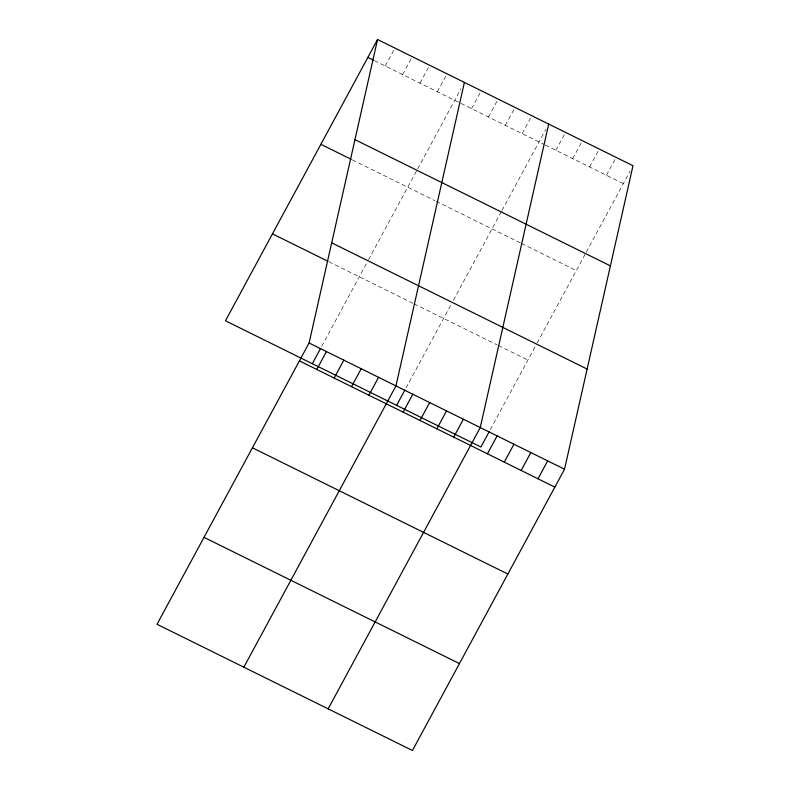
<?xml version="1.0" encoding="UTF-8"?>
<svg xmlns="http://www.w3.org/2000/svg" width="790" height="790" viewBox="0 0 790 790"><rect width="100%" height="100%" fill="white"/><g stroke="black" fill="none" stroke-linecap="round" stroke-linejoin="round"><path stroke-width="0.59" stroke-dasharray="3.95 2.96" d="M385.244 65.985L394.921 48.081M402.614 74.566L412.291 56.663M419.984 83.148L429.661 65.254M437.354 91.729L447.031 73.835M321.708 346.316L367.38 261.855M368.535 259.732L417.13 169.85M417.683 168.823L460.985 88.737M471.581 108.645L481.258 90.751M488.437 116.979L498.125 99.076M505.304 125.304L514.981 107.41M522.16 133.638L531.838 115.735M406.001 387.969L451.673 303.518M453.401 300.319L501.423 211.503M501.976 210.486L545.851 129.333M555.874 150.297L565.551 132.404M572.74 158.632L582.418 140.729M589.597 166.967L599.274 149.063M606.453 175.291L616.131 157.398M490.304 429.632L535.966 345.171M537.121 343.038L585.716 253.156M586.269 252.138L630.144 170.986M374.391 60.623L459.987 102.917M461.044 103.441L544.29 144.57M545.337 145.093L623.31 183.626M352.36 159.876L435.122 200.769M436.179 201.292L520.472 242.945M521.528 243.468L576.315 270.545M328.907 261.767L413.042 303.34M414.098 303.864L497.335 344.993M498.391 345.516L527.898 360.092"/><path stroke-width="1.19" d="M309.097 342.988L377.551 39.5L632.988 165.722L564.534 469.211L412.449 750.5L157.013 624.278L309.097 342.988L564.534 469.211M464.401 82.417L395.948 385.905L243.853 667.195M548.695 124.07L480.241 427.558L328.156 708.847M377.551 39.5L225.466 320.789L480.903 447.012L489.198 431.676M312.307 363.706L320.602 348.36M316.79 369.473L326.468 351.57M334.16 378.055L343.838 360.151M351.53 386.636L361.208 368.742M368.9 395.217L378.578 377.324M396.61 405.359L404.895 390.023M403.127 412.133L412.805 394.24M419.984 420.468L429.671 402.564M436.85 428.802L446.528 410.899M453.707 437.127L463.384 419.233M487.42 453.786L497.098 435.892M504.287 462.12L513.964 444.217M521.143 470.455L530.821 452.551M538 478.779L547.677 460.886M367.873 57.403L373.305 60.08M354.967 139.652L610.403 265.875M320.878 144.313L351.274 159.333M331.691 242.836L587.128 369.058M272.461 233.87L327.82 261.223M299.42 360.892L554.856 487.114M252.425 447.802L507.861 574.034M204.008 537.358L459.444 663.58"/></g></svg>
